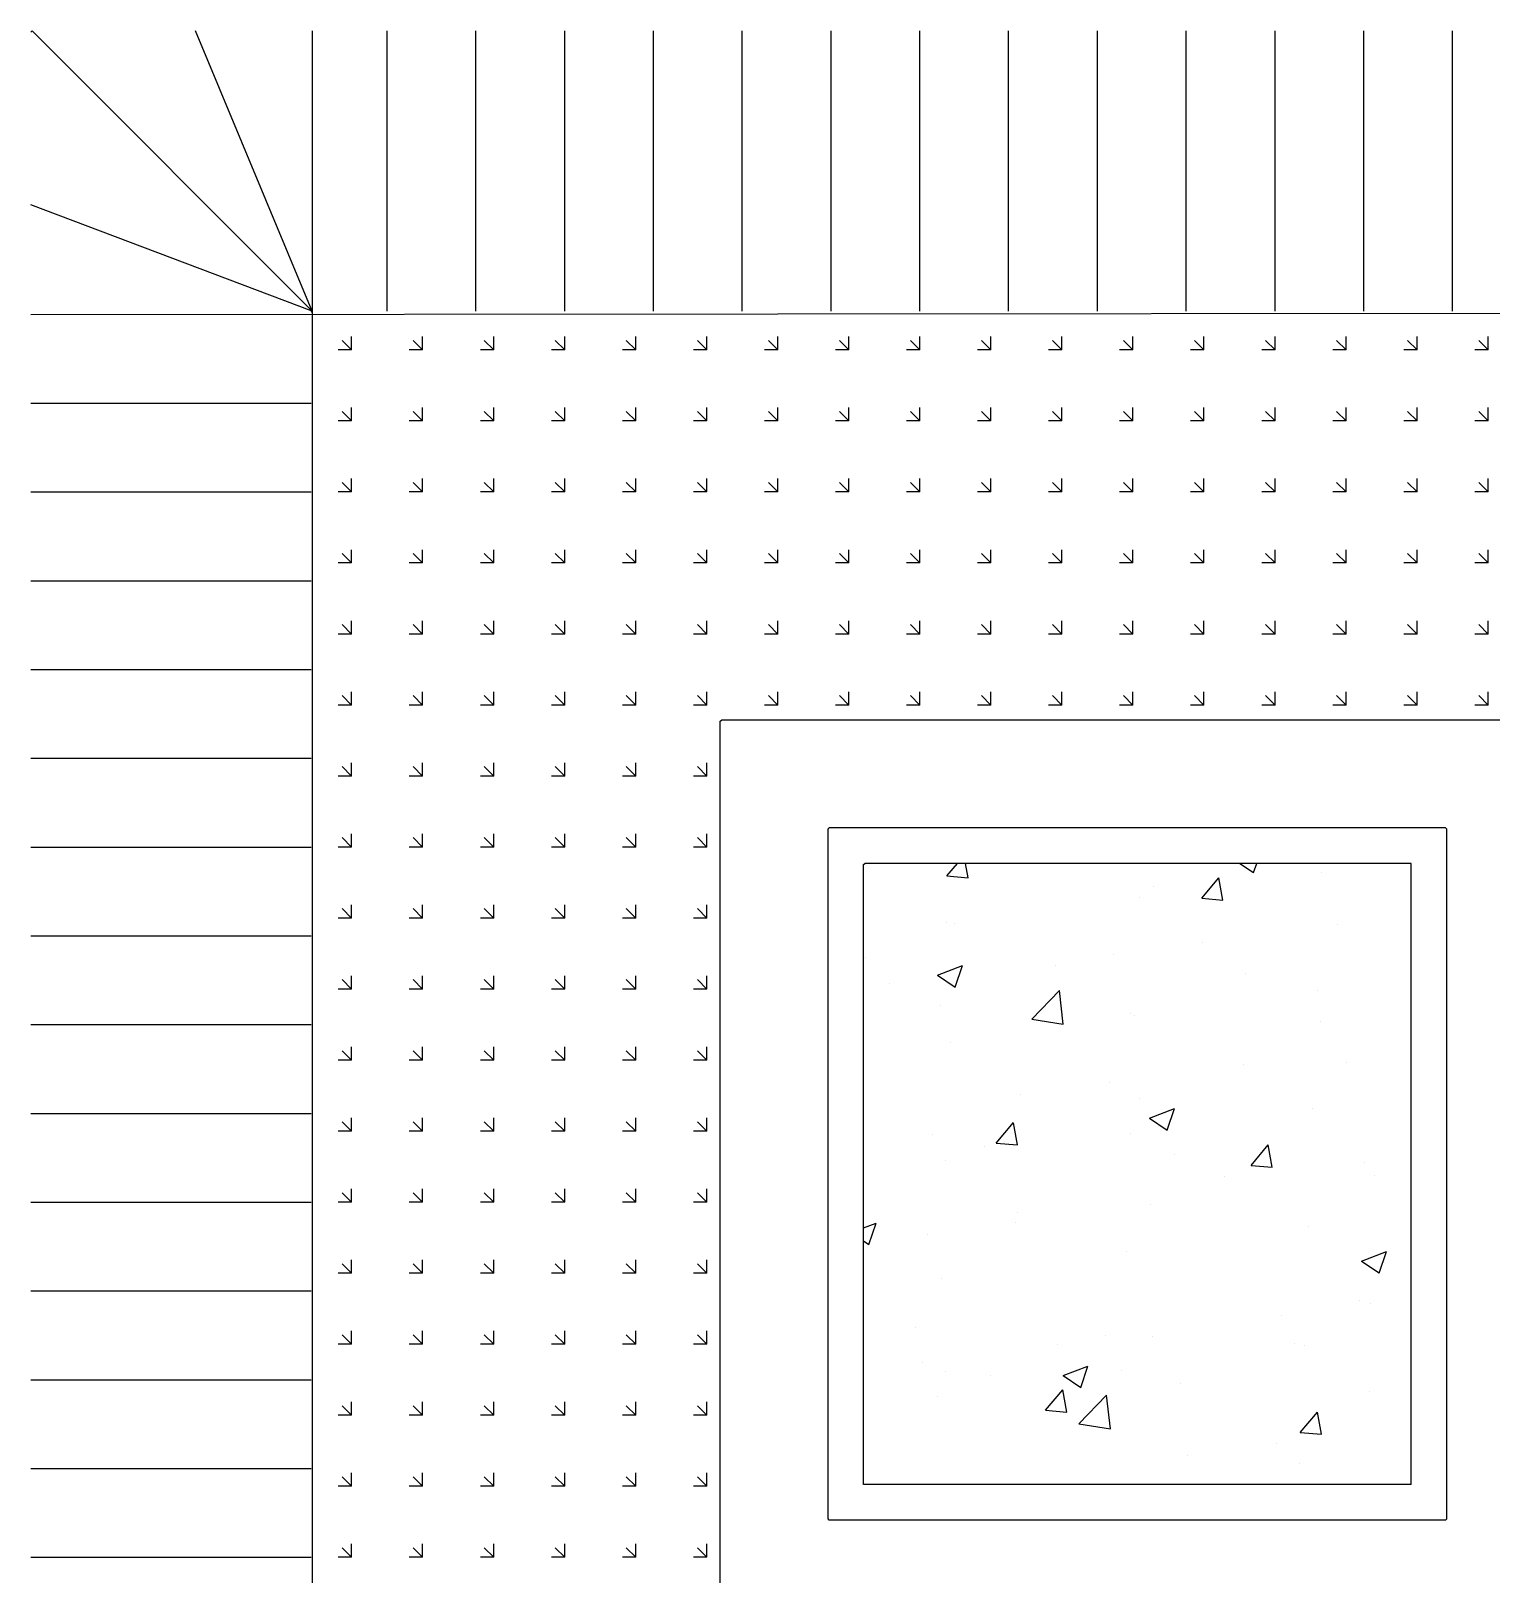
# Model space of a CAD drawing. Header units: inches. Extents: x 4.9 to 47.4, y 12.3 to 37.1.
# Drawn here: x 7.122 to 7.738, y 18.488 to 19.14 of the extents above; entities that cross this region are included whole.
import ezdxf

# ---------------------------------------------------------------- set-up
doc = ezdxf.new("R2010")
doc.units = ezdxf.units.IN
doc.header["$MEASUREMENT"] = 0
doc.layers.add('02', color=2, linetype='Continuous')
doc.layers.add('4', color=4, linetype='Continuous')

msp = doc.modelspace()

# ---------------------------------------------------------------- linework, layer by layer
at = {"layer": '02'}
for p, q in [((7.12162, 19.13926), (7.12212, 19.13976)), ((7.24049, 19.02139), (7.12212, 19.13976)), ((7.24049, 19.02139), (7.19108, 19.13976)), ((7.24049, 19.13976), (7.24049, 17.85156)), ((7.27208, 19.02139), (7.27208, 19.13976)), ((7.30958, 19.02139), (7.30958, 19.13976)), ((7.34708, 19.02139), (7.34708, 19.13976)), ((7.38458, 19.02139), (7.38458, 19.13976)), ((7.42208, 19.02139), (7.42208, 19.13976)), ((7.45958, 19.02139), (7.45958, 19.13976)), ((7.49708, 19.02139), (7.49708, 19.13976)), ((7.53458, 19.02139), (7.53458, 19.13976)), ((7.57208, 19.02139), (7.57208, 19.13976)), ((7.60958, 19.02139), (7.60958, 19.13976)), ((7.64708, 19.02139), (7.64708, 19.13976)), ((7.68458, 19.02139), (7.68458, 19.13976)), ((7.72208, 19.02139), (7.72208, 19.13976)), ((7.24049, 19.02139), (7.12162, 19.06627)), ((7.12162, 19.01997), (8.81133, 19.02139)), ((7.24049, 19.02139), (7.23999, 19.02089)), ((7.25708, 19.00497), (7.25145, 19.00497)), ((7.25708, 19.00497), (7.2531, 19.00895)), ((7.25708, 19.00497), (7.25708, 19.0106)), ((7.28708, 19.00497), (7.28145, 19.00497)), ((7.28708, 19.00497), (7.2831, 19.00895)), ((7.28708, 19.00497), (7.28708, 19.0106)), ((7.31708, 19.00497), (7.31145, 19.00497)), ((7.31708, 19.00497), (7.3131, 19.00895)), ((7.31708, 19.00497), (7.31708, 19.0106)), ((7.34708, 19.00497), (7.34145, 19.00497)), ((7.34708, 19.00497), (7.3431, 19.00895)), ((7.34708, 19.00497), (7.34708, 19.0106)), ((7.37708, 19.00497), (7.37145, 19.00497)), ((7.37708, 19.00497), (7.3731, 19.00895)), ((7.37708, 19.00497), (7.37708, 19.0106)), ((7.40708, 19.00497), (7.40145, 19.00497)), ((7.40708, 19.00497), (7.4031, 19.00895)), ((7.40708, 19.00497), (7.40708, 19.0106)), ((7.43708, 19.00497), (7.43145, 19.00497)), ((7.43708, 19.00497), (7.4331, 19.00895)), ((7.43708, 19.00497), (7.43708, 19.0106)), ((7.46708, 19.00497), (7.46145, 19.00497)), ((7.46708, 19.00497), (7.4631, 19.00895)), ((7.46708, 19.00497), (7.46708, 19.0106)), ((7.49708, 19.00497), (7.49145, 19.00497)), ((7.49708, 19.00497), (7.4931, 19.00895)), ((7.49708, 19.00497), (7.49708, 19.0106)), ((7.52708, 19.00497), (7.52145, 19.00497)), ((7.52708, 19.00497), (7.5231, 19.00895)), ((7.52708, 19.00497), (7.52708, 19.0106)), ((7.55708, 19.00497), (7.55145, 19.00497)), ((7.55708, 19.00497), (7.5531, 19.00895)), ((7.55708, 19.00497), (7.55708, 19.0106)), ((7.58708, 19.00497), (7.58145, 19.00497)), ((7.58708, 19.00497), (7.5831, 19.00895)), ((7.58708, 19.00497), (7.58708, 19.0106)), ((7.61708, 19.00497), (7.61145, 19.00497)), ((7.61708, 19.00497), (7.6131, 19.00895)), ((7.61708, 19.00497), (7.61708, 19.0106)), ((7.64708, 19.00497), (7.64145, 19.00497)), ((7.64708, 19.00497), (7.6431, 19.00895)), ((7.64708, 19.00497), (7.64708, 19.0106)), ((7.67708, 19.00497), (7.67145, 19.00497)), ((7.67708, 19.00497), (7.6731, 19.00895)), ((7.67708, 19.00497), (7.67708, 19.0106)), ((7.70708, 19.00497), (7.70145, 19.00497)), ((7.70708, 19.00497), (7.7031, 19.00895)), ((7.70708, 19.00497), (7.70708, 19.0106)), ((7.73708, 19.00497), (7.73145, 19.00497)), ((7.73708, 19.00497), (7.7331, 19.00895)), ((7.73708, 19.00497), (7.73708, 19.0106)), ((7.12162, 18.98247), (7.23999, 18.98247)), ((7.25708, 18.97497), (7.2531, 18.97895)), ((7.25708, 18.97497), (7.25708, 18.9806)), ((7.28708, 18.97497), (7.2831, 18.97895)), ((7.28708, 18.97497), (7.28708, 18.9806)), ((7.31708, 18.97497), (7.3131, 18.97895)), ((7.31708, 18.97497), (7.31708, 18.9806)), ((7.34708, 18.97497), (7.3431, 18.97895)), ((7.34708, 18.97497), (7.34708, 18.9806)), ((7.37708, 18.97497), (7.3731, 18.97895)), ((7.37708, 18.97497), (7.37708, 18.9806)), ((7.40708, 18.97497), (7.4031, 18.97895)), ((7.40708, 18.97497), (7.40708, 18.9806)), ((7.43708, 18.97497), (7.4331, 18.97895)), ((7.43708, 18.97497), (7.43708, 18.9806)), ((7.46708, 18.97497), (7.4631, 18.97895)), ((7.46708, 18.97497), (7.46708, 18.9806)), ((7.49708, 18.97497), (7.4931, 18.97895)), ((7.49708, 18.97497), (7.49708, 18.9806)), ((7.52708, 18.97497), (7.5231, 18.97895)), ((7.52708, 18.97497), (7.52708, 18.9806)), ((7.55708, 18.97497), (7.5531, 18.97895)), ((7.55708, 18.97497), (7.55708, 18.9806)), ((7.58708, 18.97497), (7.5831, 18.97895)), ((7.58708, 18.97497), (7.58708, 18.9806)), ((7.61708, 18.97497), (7.6131, 18.97895)), ((7.61708, 18.97497), (7.61708, 18.9806)), ((7.64708, 18.97497), (7.6431, 18.97895)), ((7.64708, 18.97497), (7.64708, 18.9806)), ((7.67708, 18.97497), (7.6731, 18.97895)), ((7.67708, 18.97497), (7.67708, 18.9806)), ((7.70708, 18.97497), (7.7031, 18.97895)), ((7.70708, 18.97497), (7.70708, 18.9806)), ((7.73708, 18.97497), (7.7331, 18.97895)), ((7.73708, 18.97497), (7.73708, 18.9806)), ((7.25708, 18.97497), (7.25145, 18.97497)), ((7.28708, 18.97497), (7.28145, 18.97497)), ((7.31708, 18.97497), (7.31145, 18.97497)), ((7.34708, 18.97497), (7.34145, 18.97497)), ((7.37708, 18.97497), (7.37145, 18.97497)), ((7.40708, 18.97497), (7.40145, 18.97497)), ((7.43708, 18.97497), (7.43145, 18.97497)), ((7.46708, 18.97497), (7.46145, 18.97497)), ((7.49708, 18.97497), (7.49145, 18.97497)), ((7.52708, 18.97497), (7.52145, 18.97497)), ((7.55708, 18.97497), (7.55145, 18.97497)), ((7.58708, 18.97497), (7.58145, 18.97497)), ((7.61708, 18.97497), (7.61145, 18.97497)), ((7.64708, 18.97497), (7.64145, 18.97497)), ((7.67708, 18.97497), (7.67145, 18.97497)), ((7.70708, 18.97497), (7.70145, 18.97497)), ((7.73708, 18.97497), (7.73145, 18.97497)), ((7.25708, 18.94497), (7.2531, 18.94895)), ((7.25708, 18.94497), (7.25708, 18.9506)), ((7.28708, 18.94497), (7.2831, 18.94895)), ((7.28708, 18.94497), (7.28708, 18.9506)), ((7.31708, 18.94497), (7.3131, 18.94895)), ((7.31708, 18.94497), (7.31708, 18.9506)), ((7.34708, 18.94497), (7.3431, 18.94895)), ((7.34708, 18.94497), (7.34708, 18.9506)), ((7.37708, 18.94497), (7.3731, 18.94895)), ((7.37708, 18.94497), (7.37708, 18.9506)), ((7.40708, 18.94497), (7.4031, 18.94895)), ((7.40708, 18.94497), (7.40708, 18.9506)), ((7.43708, 18.94497), (7.4331, 18.94895)), ((7.43708, 18.94497), (7.43708, 18.9506)), ((7.46708, 18.94497), (7.4631, 18.94895)), ((7.46708, 18.94497), (7.46708, 18.9506)), ((7.49708, 18.94497), (7.4931, 18.94895)), ((7.49708, 18.94497), (7.49708, 18.9506)), ((7.52708, 18.94497), (7.5231, 18.94895)), ((7.52708, 18.94497), (7.52708, 18.9506)), ((7.55708, 18.94497), (7.5531, 18.94895)), ((7.55708, 18.94497), (7.55708, 18.9506)), ((7.58708, 18.94497), (7.5831, 18.94895)), ((7.58708, 18.94497), (7.58708, 18.9506)), ((7.61708, 18.94497), (7.6131, 18.94895)), ((7.61708, 18.94497), (7.61708, 18.9506)), ((7.64708, 18.94497), (7.6431, 18.94895)), ((7.64708, 18.94497), (7.64708, 18.9506)), ((7.67708, 18.94497), (7.6731, 18.94895)), ((7.67708, 18.94497), (7.67708, 18.9506)), ((7.70708, 18.94497), (7.7031, 18.94895)), ((7.70708, 18.94497), (7.70708, 18.9506)), ((7.73708, 18.94497), (7.7331, 18.94895)), ((7.73708, 18.94497), (7.73708, 18.9506)), ((7.12162, 18.94497), (7.23999, 18.94497)), ((7.25708, 18.94497), (7.25145, 18.94497)), ((7.28708, 18.94497), (7.28145, 18.94497)), ((7.31708, 18.94497), (7.31145, 18.94497)), ((7.34708, 18.94497), (7.34145, 18.94497)), ((7.37708, 18.94497), (7.37145, 18.94497)), ((7.40708, 18.94497), (7.40145, 18.94497)), ((7.43708, 18.94497), (7.43145, 18.94497)), ((7.46708, 18.94497), (7.46145, 18.94497)), ((7.49708, 18.94497), (7.49145, 18.94497)), ((7.52708, 18.94497), (7.52145, 18.94497)), ((7.55708, 18.94497), (7.55145, 18.94497)), ((7.58708, 18.94497), (7.58145, 18.94497)), ((7.61708, 18.94497), (7.61145, 18.94497)), ((7.64708, 18.94497), (7.64145, 18.94497)), ((7.67708, 18.94497), (7.67145, 18.94497)), ((7.70708, 18.94497), (7.70145, 18.94497)), ((7.73708, 18.94497), (7.73145, 18.94497)), ((7.25708, 18.91497), (7.25708, 18.9206)), ((7.28708, 18.91497), (7.28708, 18.9206)), ((7.31708, 18.91497), (7.31708, 18.9206)), ((7.34708, 18.91497), (7.34708, 18.9206)), ((7.37708, 18.91497), (7.37708, 18.9206)), ((7.40708, 18.91497), (7.40708, 18.9206)), ((7.43708, 18.91497), (7.43708, 18.9206)), ((7.46708, 18.91497), (7.46708, 18.9206)), ((7.49708, 18.91497), (7.49708, 18.9206)), ((7.52708, 18.91497), (7.52708, 18.9206)), ((7.55708, 18.91497), (7.55708, 18.9206)), ((7.58708, 18.91497), (7.58708, 18.9206)), ((7.61708, 18.91497), (7.61708, 18.9206)), ((7.64708, 18.91497), (7.64708, 18.9206)), ((7.67708, 18.91497), (7.67708, 18.9206)), ((7.70708, 18.91497), (7.70708, 18.9206)), ((7.73708, 18.91497), (7.73708, 18.9206)), ((7.25708, 18.91497), (7.25145, 18.91497)), ((7.25708, 18.91497), (7.2531, 18.91895)), ((7.28708, 18.91497), (7.28145, 18.91497)), ((7.28708, 18.91497), (7.2831, 18.91895)), ((7.31708, 18.91497), (7.31145, 18.91497)), ((7.31708, 18.91497), (7.3131, 18.91895)), ((7.34708, 18.91497), (7.34145, 18.91497)), ((7.34708, 18.91497), (7.3431, 18.91895)), ((7.37708, 18.91497), (7.37145, 18.91497)), ((7.37708, 18.91497), (7.3731, 18.91895)), ((7.40708, 18.91497), (7.40145, 18.91497)), ((7.40708, 18.91497), (7.4031, 18.91895)), ((7.43708, 18.91497), (7.43145, 18.91497)), ((7.43708, 18.91497), (7.4331, 18.91895)), ((7.46708, 18.91497), (7.46145, 18.91497)), ((7.46708, 18.91497), (7.4631, 18.91895)), ((7.49708, 18.91497), (7.49145, 18.91497)), ((7.49708, 18.91497), (7.4931, 18.91895)), ((7.52708, 18.91497), (7.52145, 18.91497)), ((7.52708, 18.91497), (7.5231, 18.91895)), ((7.55708, 18.91497), (7.55145, 18.91497)), ((7.55708, 18.91497), (7.5531, 18.91895)), ((7.58708, 18.91497), (7.58145, 18.91497)), ((7.58708, 18.91497), (7.5831, 18.91895)), ((7.61708, 18.91497), (7.61145, 18.91497)), ((7.61708, 18.91497), (7.6131, 18.91895)), ((7.64708, 18.91497), (7.64145, 18.91497)), ((7.64708, 18.91497), (7.6431, 18.91895)), ((7.67708, 18.91497), (7.67145, 18.91497)), ((7.67708, 18.91497), (7.6731, 18.91895)), ((7.70708, 18.91497), (7.70145, 18.91497)), ((7.70708, 18.91497), (7.7031, 18.91895)), ((7.73708, 18.91497), (7.73145, 18.91497)), ((7.73708, 18.91497), (7.7331, 18.91895)), ((7.12162, 18.90747), (7.23999, 18.90747)), ((7.25708, 18.88497), (7.2531, 18.88895)), ((7.25708, 18.88497), (7.25708, 18.8906)), ((7.28708, 18.88497), (7.2831, 18.88895)), ((7.28708, 18.88497), (7.28708, 18.8906)), ((7.31708, 18.88497), (7.3131, 18.88895)), ((7.31708, 18.88497), (7.31708, 18.8906)), ((7.34708, 18.88497), (7.3431, 18.88895)), ((7.34708, 18.88497), (7.34708, 18.8906)), ((7.37708, 18.88497), (7.3731, 18.88895)), ((7.37708, 18.88497), (7.37708, 18.8906)), ((7.40708, 18.88497), (7.4031, 18.88895)), ((7.40708, 18.88497), (7.40708, 18.8906)), ((7.43708, 18.88497), (7.4331, 18.88895)), ((7.43708, 18.88497), (7.43708, 18.8906)), ((7.46708, 18.88497), (7.4631, 18.88895)), ((7.46708, 18.88497), (7.46708, 18.8906)), ((7.49708, 18.88497), (7.4931, 18.88895)), ((7.49708, 18.88497), (7.49708, 18.8906)), ((7.52708, 18.88497), (7.5231, 18.88895)), ((7.52708, 18.88497), (7.52708, 18.8906)), ((7.55708, 18.88497), (7.5531, 18.88895)), ((7.55708, 18.88497), (7.55708, 18.8906)), ((7.58708, 18.88497), (7.5831, 18.88895)), ((7.58708, 18.88497), (7.58708, 18.8906)), ((7.61708, 18.88497), (7.6131, 18.88895)), ((7.61708, 18.88497), (7.61708, 18.8906)), ((7.64708, 18.88497), (7.6431, 18.88895)), ((7.64708, 18.88497), (7.64708, 18.8906)), ((7.67708, 18.88497), (7.6731, 18.88895)), ((7.67708, 18.88497), (7.67708, 18.8906)), ((7.70708, 18.88497), (7.7031, 18.88895)), ((7.70708, 18.88497), (7.70708, 18.8906)), ((7.73708, 18.88497), (7.7331, 18.88895)), ((7.73708, 18.88497), (7.73708, 18.8906)), ((7.25708, 18.88497), (7.25145, 18.88497)), ((7.28708, 18.88497), (7.28145, 18.88497)), ((7.31708, 18.88497), (7.31145, 18.88497)), ((7.34708, 18.88497), (7.34145, 18.88497)), ((7.37708, 18.88497), (7.37145, 18.88497)), ((7.40708, 18.88497), (7.40145, 18.88497)), ((7.43708, 18.88497), (7.43145, 18.88497)), ((7.46708, 18.88497), (7.46145, 18.88497)), ((7.49708, 18.88497), (7.49145, 18.88497)), ((7.52708, 18.88497), (7.52145, 18.88497)), ((7.55708, 18.88497), (7.55145, 18.88497)), ((7.58708, 18.88497), (7.58145, 18.88497)), ((7.61708, 18.88497), (7.61145, 18.88497)), ((7.64708, 18.88497), (7.64145, 18.88497)), ((7.67708, 18.88497), (7.67145, 18.88497)), ((7.70708, 18.88497), (7.70145, 18.88497)), ((7.73708, 18.88497), (7.73145, 18.88497)), ((7.12162, 18.86997), (7.23999, 18.86997)), ((7.25708, 18.85497), (7.25145, 18.85497)), ((7.25708, 18.85497), (7.2531, 18.85895)), ((7.25708, 18.85497), (7.25708, 18.8606)), ((7.28708, 18.85497), (7.28145, 18.85497)), ((7.28708, 18.85497), (7.2831, 18.85895)), ((7.28708, 18.85497), (7.28708, 18.8606)), ((7.31708, 18.85497), (7.31145, 18.85497)), ((7.31708, 18.85497), (7.3131, 18.85895)), ((7.31708, 18.85497), (7.31708, 18.8606)), ((7.34708, 18.85497), (7.34145, 18.85497)), ((7.34708, 18.85497), (7.3431, 18.85895)), ((7.34708, 18.85497), (7.34708, 18.8606)), ((7.37708, 18.85497), (7.37145, 18.85497)), ((7.37708, 18.85497), (7.3731, 18.85895)), ((7.37708, 18.85497), (7.37708, 18.8606)), ((7.40708, 18.85497), (7.40145, 18.85497)), ((7.40708, 18.85497), (7.4031, 18.85895)), ((7.40708, 18.85497), (7.40708, 18.8606)), ((7.43708, 18.85497), (7.43145, 18.85497)), ((7.43708, 18.85497), (7.4331, 18.85895)), ((7.43708, 18.85497), (7.43708, 18.8606)), ((7.46708, 18.85497), (7.46145, 18.85497)), ((7.46708, 18.85497), (7.4631, 18.85895)), ((7.46708, 18.85497), (7.46708, 18.8606)), ((7.49708, 18.85497), (7.49145, 18.85497)), ((7.49708, 18.85497), (7.4931, 18.85895)), ((7.49708, 18.85497), (7.49708, 18.8606)), ((7.52708, 18.85497), (7.52145, 18.85497)), ((7.52708, 18.85497), (7.5231, 18.85895)), ((7.52708, 18.85497), (7.52708, 18.8606)), ((7.55708, 18.85497), (7.55145, 18.85497)), ((7.55708, 18.85497), (7.5531, 18.85895)), ((7.55708, 18.85497), (7.55708, 18.8606)), ((7.58708, 18.85497), (7.58145, 18.85497)), ((7.58708, 18.85497), (7.5831, 18.85895)), ((7.58708, 18.85497), (7.58708, 18.8606)), ((7.61708, 18.85497), (7.61145, 18.85497)), ((7.61708, 18.85497), (7.6131, 18.85895)), ((7.61708, 18.85497), (7.61708, 18.8606)), ((7.64708, 18.85497), (7.64145, 18.85497)), ((7.64708, 18.85497), (7.6431, 18.85895)), ((7.64708, 18.85497), (7.64708, 18.8606)), ((7.67708, 18.85497), (7.67145, 18.85497)), ((7.67708, 18.85497), (7.6731, 18.85895)), ((7.67708, 18.85497), (7.67708, 18.8606)), ((7.70708, 18.85497), (7.70145, 18.85497)), ((7.70708, 18.85497), (7.7031, 18.85895)), ((7.70708, 18.85497), (7.70708, 18.8606)), ((7.73708, 18.85497), (7.73145, 18.85497)), ((7.73708, 18.85497), (7.7331, 18.85895)), ((7.73708, 18.85497), (7.73708, 18.8606)), ((7.41279, 18.84809), (7.41329, 18.84859)), ((7.12162, 18.83247), (7.23999, 18.83247)), ((7.25708, 18.82497), (7.2531, 18.82895)), ((7.25708, 18.82497), (7.25708, 18.8306)), ((7.28708, 18.82497), (7.2831, 18.82895)), ((7.28708, 18.82497), (7.28708, 18.8306)), ((7.31708, 18.82497), (7.3131, 18.82895)), ((7.31708, 18.82497), (7.31708, 18.8306)), ((7.34708, 18.82497), (7.3431, 18.82895)), ((7.34708, 18.82497), (7.34708, 18.8306)), ((7.37708, 18.82497), (7.3731, 18.82895)), ((7.37708, 18.82497), (7.37708, 18.8306)), ((7.40708, 18.82497), (7.4031, 18.82895)), ((7.40708, 18.82497), (7.40708, 18.8306)), ((7.25708, 18.82497), (7.25145, 18.82497)), ((7.28708, 18.82497), (7.28145, 18.82497)), ((7.31708, 18.82497), (7.31145, 18.82497)), ((7.34708, 18.82497), (7.34145, 18.82497)), ((7.37708, 18.82497), (7.37145, 18.82497)), ((7.40708, 18.82497), (7.40145, 18.82497)), ((7.45829, 18.80259), (7.45879, 18.80309)), ((7.45829, 18.51116), (7.45829, 18.80259)), ((7.7191, 18.80309), (7.45879, 18.80309)), ((7.7191, 18.80309), (7.7196, 18.80259)), ((7.7196, 18.51116), (7.7196, 18.80259)), ((7.25708, 18.79497), (7.2531, 18.79895)), ((7.25708, 18.79497), (7.25708, 18.8006)), ((7.28708, 18.79497), (7.2831, 18.79895)), ((7.28708, 18.79497), (7.28708, 18.8006)), ((7.31708, 18.79497), (7.3131, 18.79895)), ((7.31708, 18.79497), (7.31708, 18.8006)), ((7.34708, 18.79497), (7.3431, 18.79895)), ((7.34708, 18.79497), (7.34708, 18.8006)), ((7.37708, 18.79497), (7.3731, 18.79895)), ((7.37708, 18.79497), (7.37708, 18.8006)), ((7.40708, 18.79497), (7.4031, 18.79895)), ((7.40708, 18.79497), (7.40708, 18.8006)), ((7.12162, 18.79497), (7.23999, 18.79497)), ((7.25708, 18.79497), (7.25145, 18.79497)), ((7.28708, 18.79497), (7.28145, 18.79497)), ((7.31708, 18.79497), (7.31145, 18.79497)), ((7.34708, 18.79497), (7.34145, 18.79497)), ((7.37708, 18.79497), (7.37145, 18.79497)), ((7.40708, 18.79497), (7.40145, 18.79497)), ((7.47329, 18.78759), (7.47379, 18.78809)), ((7.47329, 18.52566), (7.47329, 18.78759)), ((7.7046, 18.78809), (7.47379, 18.78809)), ((7.50854, 18.78275), (7.51303, 18.78809)), ((7.50854, 18.78275), (7.51751, 18.78196)), ((7.5175, 18.78195), (7.51637, 18.78809)), ((7.63228, 18.78809), (7.63805, 18.7842)), ((7.63805, 18.78419), (7.63936, 18.78809)), ((7.66667, 18.78434), (7.66667, 18.78434)), ((7.7046, 18.52566), (7.7046, 18.78809)), ((7.59593, 18.77823), (7.59593, 18.77823)), ((7.61613, 18.77333), (7.62336, 18.78195)), ((7.62509, 18.77254), (7.62336, 18.78194)), ((7.25708, 18.76497), (7.25708, 18.7706)), ((7.28708, 18.76497), (7.28708, 18.7706)), ((7.31708, 18.76497), (7.31708, 18.7706)), ((7.34708, 18.76497), (7.34708, 18.7706)), ((7.37708, 18.76497), (7.37708, 18.7706)), ((7.40708, 18.76497), (7.40708, 18.7706)), ((7.58966, 18.77378), (7.58966, 18.77378)), ((7.61613, 18.77333), (7.62509, 18.77255)), ((7.25708, 18.76497), (7.25145, 18.76497)), ((7.25708, 18.76497), (7.2531, 18.76895)), ((7.28708, 18.76497), (7.28145, 18.76497)), ((7.28708, 18.76497), (7.2831, 18.76895)), ((7.31708, 18.76497), (7.31145, 18.76497)), ((7.31708, 18.76497), (7.3131, 18.76895)), ((7.34708, 18.76497), (7.34145, 18.76497)), ((7.34708, 18.76497), (7.3431, 18.76895)), ((7.37708, 18.76497), (7.37145, 18.76497)), ((7.37708, 18.76497), (7.3731, 18.76895)), ((7.40708, 18.76497), (7.40145, 18.76497)), ((7.40708, 18.76497), (7.4031, 18.76895)), ((7.50845, 18.76322), (7.50845, 18.76322)), ((7.12162, 18.75747), (7.23999, 18.75747)), ((7.51175, 18.76253), (7.51175, 18.76253)), ((7.67339, 18.76215), (7.67339, 18.76215)), ((7.61658, 18.75468), (7.61658, 18.75468)), ((7.47432, 18.74829), (7.47432, 18.74829)), ((7.50455, 18.74086), (7.51506, 18.74489)), ((7.51201, 18.73581), (7.51505, 18.74488)), ((7.55439, 18.74491), (7.55439, 18.74491)), ((7.57903, 18.74973), (7.57903, 18.74973)), ((7.25708, 18.73497), (7.2531, 18.73895)), ((7.25708, 18.73497), (7.25708, 18.7406)), ((7.28708, 18.73497), (7.2831, 18.73895)), ((7.28708, 18.73497), (7.28708, 18.7406)), ((7.31708, 18.73497), (7.3131, 18.73895)), ((7.31708, 18.73497), (7.31708, 18.7406)), ((7.34708, 18.73497), (7.3431, 18.73895)), ((7.34708, 18.73497), (7.34708, 18.7406)), ((7.37708, 18.73497), (7.3731, 18.73895)), ((7.37708, 18.73497), (7.37708, 18.7406)), ((7.40708, 18.73497), (7.4031, 18.73895)), ((7.40708, 18.73497), (7.40708, 18.7406)), ((7.48429, 18.73726), (7.48429, 18.73726)), ((7.50455, 18.74086), (7.51201, 18.73582)), ((7.63447, 18.74152), (7.63447, 18.74152)), ((7.25708, 18.73497), (7.25145, 18.73497)), ((7.28708, 18.73497), (7.28145, 18.73497)), ((7.31708, 18.73497), (7.31145, 18.73497)), ((7.34708, 18.73497), (7.34145, 18.73497)), ((7.37708, 18.73497), (7.37145, 18.73497)), ((7.40708, 18.73497), (7.40145, 18.73497)), ((7.54432, 18.72225), (7.556, 18.73442)), ((7.55766, 18.72017), (7.556, 18.73441)), ((7.66485, 18.7344), (7.66485, 18.7344)), ((7.50595, 18.72814), (7.50595, 18.72814)), ((7.58602, 18.72476), (7.58602, 18.72476)), ((7.12162, 18.71997), (7.23999, 18.71997)), ((7.54432, 18.72225), (7.55766, 18.72018)), ((7.58783, 18.72384), (7.58783, 18.72384)), ((7.6661, 18.72137), (7.6661, 18.72137)), ((7.50993, 18.7126), (7.50993, 18.7126)), ((7.25708, 18.70497), (7.25145, 18.70497)), ((7.25708, 18.70497), (7.2531, 18.70895)), ((7.25708, 18.70497), (7.25708, 18.7106)), ((7.28708, 18.70497), (7.28145, 18.70497)), ((7.28708, 18.70497), (7.2831, 18.70895)), ((7.28708, 18.70497), (7.28708, 18.7106)), ((7.31708, 18.70497), (7.31145, 18.70497)), ((7.31708, 18.70497), (7.3131, 18.70895)), ((7.31708, 18.70497), (7.31708, 18.7106)), ((7.34708, 18.70497), (7.34145, 18.70497)), ((7.34708, 18.70497), (7.3431, 18.70895)), ((7.34708, 18.70497), (7.34708, 18.7106)), ((7.37708, 18.70497), (7.37145, 18.70497)), ((7.37708, 18.70497), (7.3731, 18.70895)), ((7.37708, 18.70497), (7.37708, 18.7106)), ((7.40708, 18.70497), (7.40145, 18.70497)), ((7.40708, 18.70497), (7.4031, 18.70895)), ((7.40708, 18.70497), (7.40708, 18.7106)), ((7.63393, 18.70299), (7.63393, 18.70299)), ((7.67721, 18.70375), (7.67721, 18.70375)), ((7.57712, 18.69551), (7.57712, 18.69551)), ((7.70441, 18.69742), (7.7046, 18.69762)), ((7.70441, 18.69742), (7.7046, 18.69739)), ((7.53957, 18.69057), (7.53957, 18.69057)), ((7.58973, 18.68873), (7.58973, 18.68873)), ((7.12162, 18.68247), (7.23999, 18.68247)), ((7.25708, 18.67497), (7.2531, 18.67895)), ((7.25708, 18.67497), (7.25708, 18.6806)), ((7.28708, 18.67497), (7.2831, 18.67895)), ((7.28708, 18.67497), (7.28708, 18.6806)), ((7.31708, 18.67497), (7.3131, 18.67895)), ((7.31708, 18.67497), (7.31708, 18.6806)), ((7.34708, 18.67497), (7.3431, 18.67895)), ((7.34708, 18.67497), (7.34708, 18.6806)), ((7.37708, 18.67497), (7.3731, 18.67895)), ((7.37708, 18.67497), (7.37708, 18.6806)), ((7.40708, 18.67497), (7.4031, 18.67895)), ((7.40708, 18.67497), (7.40708, 18.6806)), ((7.52935, 18.66992), (7.53658, 18.67854)), ((7.53832, 18.66912), (7.53658, 18.67852)), ((7.59409, 18.68046), (7.60459, 18.6845)), ((7.59409, 18.68046), (7.60155, 18.67543)), ((7.60155, 18.67542), (7.60459, 18.68448)), ((7.66302, 18.68447), (7.66302, 18.68447)), ((7.25708, 18.67497), (7.25145, 18.67497)), ((7.28708, 18.67497), (7.28145, 18.67497)), ((7.31708, 18.67497), (7.31145, 18.67497)), ((7.34708, 18.67497), (7.34145, 18.67497)), ((7.37708, 18.67497), (7.37145, 18.67497)), ((7.40708, 18.67497), (7.40145, 18.67497)), ((7.50226, 18.67372), (7.50226, 18.67372)), ((7.58601, 18.67391), (7.58601, 18.67391)), ((7.52455, 18.66866), (7.52455, 18.66866)), ((7.52935, 18.66992), (7.53832, 18.66913)), ((7.60463, 18.66528), (7.60463, 18.66528)), ((7.63694, 18.6605), (7.64417, 18.66912)), ((7.64591, 18.65971), (7.64417, 18.66911)), ((7.5081, 18.66266), (7.5081, 18.66266)), ((7.63694, 18.6605), (7.64591, 18.65972)), ((7.6847, 18.66189), (7.6847, 18.66189)), ((7.62568, 18.6558), (7.62568, 18.6558)), ((7.6892, 18.6563), (7.6892, 18.6563)), ((7.25708, 18.64497), (7.2531, 18.64895)), ((7.25708, 18.64497), (7.25708, 18.6506)), ((7.28708, 18.64497), (7.2831, 18.64895)), ((7.28708, 18.64497), (7.28708, 18.6506)), ((7.31708, 18.64497), (7.3131, 18.64895)), ((7.31708, 18.64497), (7.31708, 18.6506)), ((7.34708, 18.64497), (7.3431, 18.64895)), ((7.34708, 18.64497), (7.34708, 18.6506)), ((7.37708, 18.64497), (7.3731, 18.64895)), ((7.37708, 18.64497), (7.37708, 18.6506)), ((7.40708, 18.64497), (7.4031, 18.64895)), ((7.40708, 18.64497), (7.40708, 18.6506)), ((7.12162, 18.64497), (7.23999, 18.64497)), ((7.25708, 18.64497), (7.25145, 18.64497)), ((7.28708, 18.64497), (7.28145, 18.64497)), ((7.31708, 18.64497), (7.31145, 18.64497)), ((7.34708, 18.64497), (7.34145, 18.64497)), ((7.37708, 18.64497), (7.37145, 18.64497)), ((7.40708, 18.64497), (7.40145, 18.64497)), ((7.5382, 18.64078), (7.5382, 18.64078)), ((7.59447, 18.64383), (7.59447, 18.64383)), ((7.47329, 18.63409), (7.47856, 18.63612)), ((7.47552, 18.62704), (7.47856, 18.6361)), ((7.53766, 18.63635), (7.53766, 18.63635)), ((7.6612, 18.63454), (7.6612, 18.63454)), ((7.47329, 18.62856), (7.47552, 18.62705)), ((7.50011, 18.63141), (7.50011, 18.63141)), ((7.25708, 18.61497), (7.25708, 18.6206)), ((7.28708, 18.61497), (7.28708, 18.6206)), ((7.31708, 18.61497), (7.31708, 18.6206)), ((7.34708, 18.61497), (7.34708, 18.6206)), ((7.37708, 18.61497), (7.37708, 18.6206)), ((7.40708, 18.61497), (7.40708, 18.6206)), ((7.58419, 18.62397), (7.58419, 18.62397)), ((7.68362, 18.62007), (7.69413, 18.6241)), ((7.68362, 18.62007), (7.69109, 18.61504)), ((7.69109, 18.61503), (7.69413, 18.62409)), ((7.25708, 18.61497), (7.25145, 18.61497)), ((7.25708, 18.61497), (7.2531, 18.61895)), ((7.28708, 18.61497), (7.28145, 18.61497)), ((7.28708, 18.61497), (7.2831, 18.61895)), ((7.31708, 18.61497), (7.31145, 18.61497)), ((7.31708, 18.61497), (7.3131, 18.61895)), ((7.34708, 18.61497), (7.34145, 18.61497)), ((7.34708, 18.61497), (7.3431, 18.61895)), ((7.37708, 18.61497), (7.37145, 18.61497)), ((7.37708, 18.61497), (7.3731, 18.61895)), ((7.40708, 18.61497), (7.40145, 18.61497)), ((7.40708, 18.61497), (7.4031, 18.61895)), ((7.12162, 18.60747), (7.23999, 18.60747)), ((7.50628, 18.61273), (7.50628, 18.61273)), ((7.68296, 18.60331), (7.68296, 18.60331)), ((7.68729, 18.60208), (7.68729, 18.60208)), ((7.64974, 18.59714), (7.64974, 18.59714)), ((7.25708, 18.58497), (7.2531, 18.58895)), ((7.25708, 18.58497), (7.25708, 18.5906)), ((7.28708, 18.58497), (7.2831, 18.58895)), ((7.28708, 18.58497), (7.28708, 18.5906)), ((7.31708, 18.58497), (7.3131, 18.58895)), ((7.31708, 18.58497), (7.31708, 18.5906)), ((7.34708, 18.58497), (7.3431, 18.58895)), ((7.34708, 18.58497), (7.34708, 18.5906)), ((7.37708, 18.58497), (7.3731, 18.58895)), ((7.37708, 18.58497), (7.37708, 18.5906)), ((7.40708, 18.58497), (7.4031, 18.58895)), ((7.40708, 18.58497), (7.40708, 18.5906)), ((7.49534, 18.59201), (7.49534, 18.59201)), ((7.57542, 18.58863), (7.57542, 18.58863)), ((7.59548, 18.58829), (7.59548, 18.58829)), ((7.25708, 18.58497), (7.25145, 18.58497)), ((7.28708, 18.58497), (7.28145, 18.58497)), ((7.31708, 18.58497), (7.31145, 18.58497)), ((7.34708, 18.58497), (7.34145, 18.58497)), ((7.37708, 18.58497), (7.37145, 18.58497)), ((7.40708, 18.58497), (7.40145, 18.58497)), ((7.55501, 18.58467), (7.55501, 18.58467)), ((7.65549, 18.58524), (7.65549, 18.58524)), ((7.65938, 18.5846), (7.65938, 18.5846)), ((7.4982, 18.57719), (7.4982, 18.57719)), ((7.55759, 18.57169), (7.56809, 18.57572)), ((7.56505, 18.56665), (7.56809, 18.57571)), ((7.58236, 18.57404), (7.58236, 18.57404)), ((7.12162, 18.56997), (7.23999, 18.56997)), ((7.50801, 18.57327), (7.50801, 18.57327)), ((7.52697, 18.57186), (7.52697, 18.57186)), ((7.55759, 18.57169), (7.56505, 18.56666)), ((7.60704, 18.56848), (7.60704, 18.56848)), ((7.50445, 18.56279), (7.50445, 18.56279)), ((7.55017, 18.55709), (7.5574, 18.56571)), ((7.55913, 18.55629), (7.5574, 18.56569)), ((7.56421, 18.5513), (7.57589, 18.56348)), ((7.57755, 18.54922), (7.57589, 18.56347)), ((7.68712, 18.5651), (7.68712, 18.5651)), ((7.25708, 18.55497), (7.25145, 18.55497)), ((7.25708, 18.55497), (7.2531, 18.55895)), ((7.25708, 18.55497), (7.25708, 18.5606)), ((7.28708, 18.55497), (7.28145, 18.55497)), ((7.28708, 18.55497), (7.2831, 18.55895)), ((7.28708, 18.55497), (7.28708, 18.5606)), ((7.31708, 18.55497), (7.31145, 18.55497)), ((7.31708, 18.55497), (7.3131, 18.55895)), ((7.31708, 18.55497), (7.31708, 18.5606)), ((7.34708, 18.55497), (7.34145, 18.55497)), ((7.34708, 18.55497), (7.3431, 18.55895)), ((7.34708, 18.55497), (7.34708, 18.5606)), ((7.37708, 18.55497), (7.37145, 18.55497)), ((7.37708, 18.55497), (7.3731, 18.55895)), ((7.37708, 18.55497), (7.37708, 18.5606)), ((7.40708, 18.55497), (7.40145, 18.55497)), ((7.40708, 18.55497), (7.4031, 18.55895)), ((7.40708, 18.55497), (7.40708, 18.5606)), ((7.55017, 18.55709), (7.55913, 18.5563)), ((7.65775, 18.54768), (7.66499, 18.55629)), ((7.66672, 18.54688), (7.66498, 18.55628)), ((7.56421, 18.5513), (7.57755, 18.54923)), ((7.64783, 18.54292), (7.64783, 18.54292)), ((7.65775, 18.54768), (7.66672, 18.54689)), ((7.61028, 18.53798), (7.61028, 18.53798)), ((7.12162, 18.53247), (7.23999, 18.53247)), ((7.25708, 18.52497), (7.2531, 18.52895)), ((7.25708, 18.52497), (7.25708, 18.5306)), ((7.28708, 18.52497), (7.2831, 18.52895)), ((7.28708, 18.52497), (7.28708, 18.5306)), ((7.31708, 18.52497), (7.3131, 18.52895)), ((7.31708, 18.52497), (7.31708, 18.5306)), ((7.34708, 18.52497), (7.3431, 18.52895)), ((7.34708, 18.52497), (7.34708, 18.5306)), ((7.37708, 18.52497), (7.3731, 18.52895)), ((7.37708, 18.52497), (7.37708, 18.5306)), ((7.40708, 18.52497), (7.4031, 18.52895)), ((7.40708, 18.52497), (7.40708, 18.5306)), ((7.65755, 18.53467), (7.65755, 18.53467)), ((7.25708, 18.52497), (7.25145, 18.52497)), ((7.28708, 18.52497), (7.28145, 18.52497)), ((7.31708, 18.52497), (7.31145, 18.52497)), ((7.34708, 18.52497), (7.34145, 18.52497)), ((7.37708, 18.52497), (7.37145, 18.52497)), ((7.40708, 18.52497), (7.40145, 18.52497)), ((7.7046, 18.52566), (7.47329, 18.52566)), ((7.45879, 18.51066), (7.45829, 18.51116)), ((7.7191, 18.51066), (7.45879, 18.51066)), ((7.7196, 18.51116), (7.7191, 18.51066)), ((7.25708, 18.49497), (7.2531, 18.49895)), ((7.25708, 18.49497), (7.25708, 18.5006)), ((7.28708, 18.49497), (7.2831, 18.49895)), ((7.28708, 18.49497), (7.28708, 18.5006)), ((7.31708, 18.49497), (7.3131, 18.49895)), ((7.31708, 18.49497), (7.31708, 18.5006)), ((7.34708, 18.49497), (7.3431, 18.49895)), ((7.34708, 18.49497), (7.34708, 18.5006)), ((7.37708, 18.49497), (7.3731, 18.49895)), ((7.37708, 18.49497), (7.37708, 18.5006)), ((7.40708, 18.49497), (7.4031, 18.49895)), ((7.40708, 18.49497), (7.40708, 18.5006)), ((7.12162, 18.49497), (7.23999, 18.49497)), ((7.25708, 18.49497), (7.25145, 18.49497)), ((7.28708, 18.49497), (7.28145, 18.49497)), ((7.31708, 18.49497), (7.31145, 18.49497)), ((7.34708, 18.49497), (7.34145, 18.49497)), ((7.37708, 18.49497), (7.37145, 18.49497)), ((7.40708, 18.49497), (7.40145, 18.49497))]:
    msp.add_line(p, q, dxfattribs=at)
at = {"layer": '4'}
for p, q in [((7.41279, 18.14323), (7.41279, 18.84809)), ((8.63853, 18.84859), (7.41329, 18.84859))]:
    msp.add_line(p, q, dxfattribs=at)

doc.saveas('drawing.dxf')
